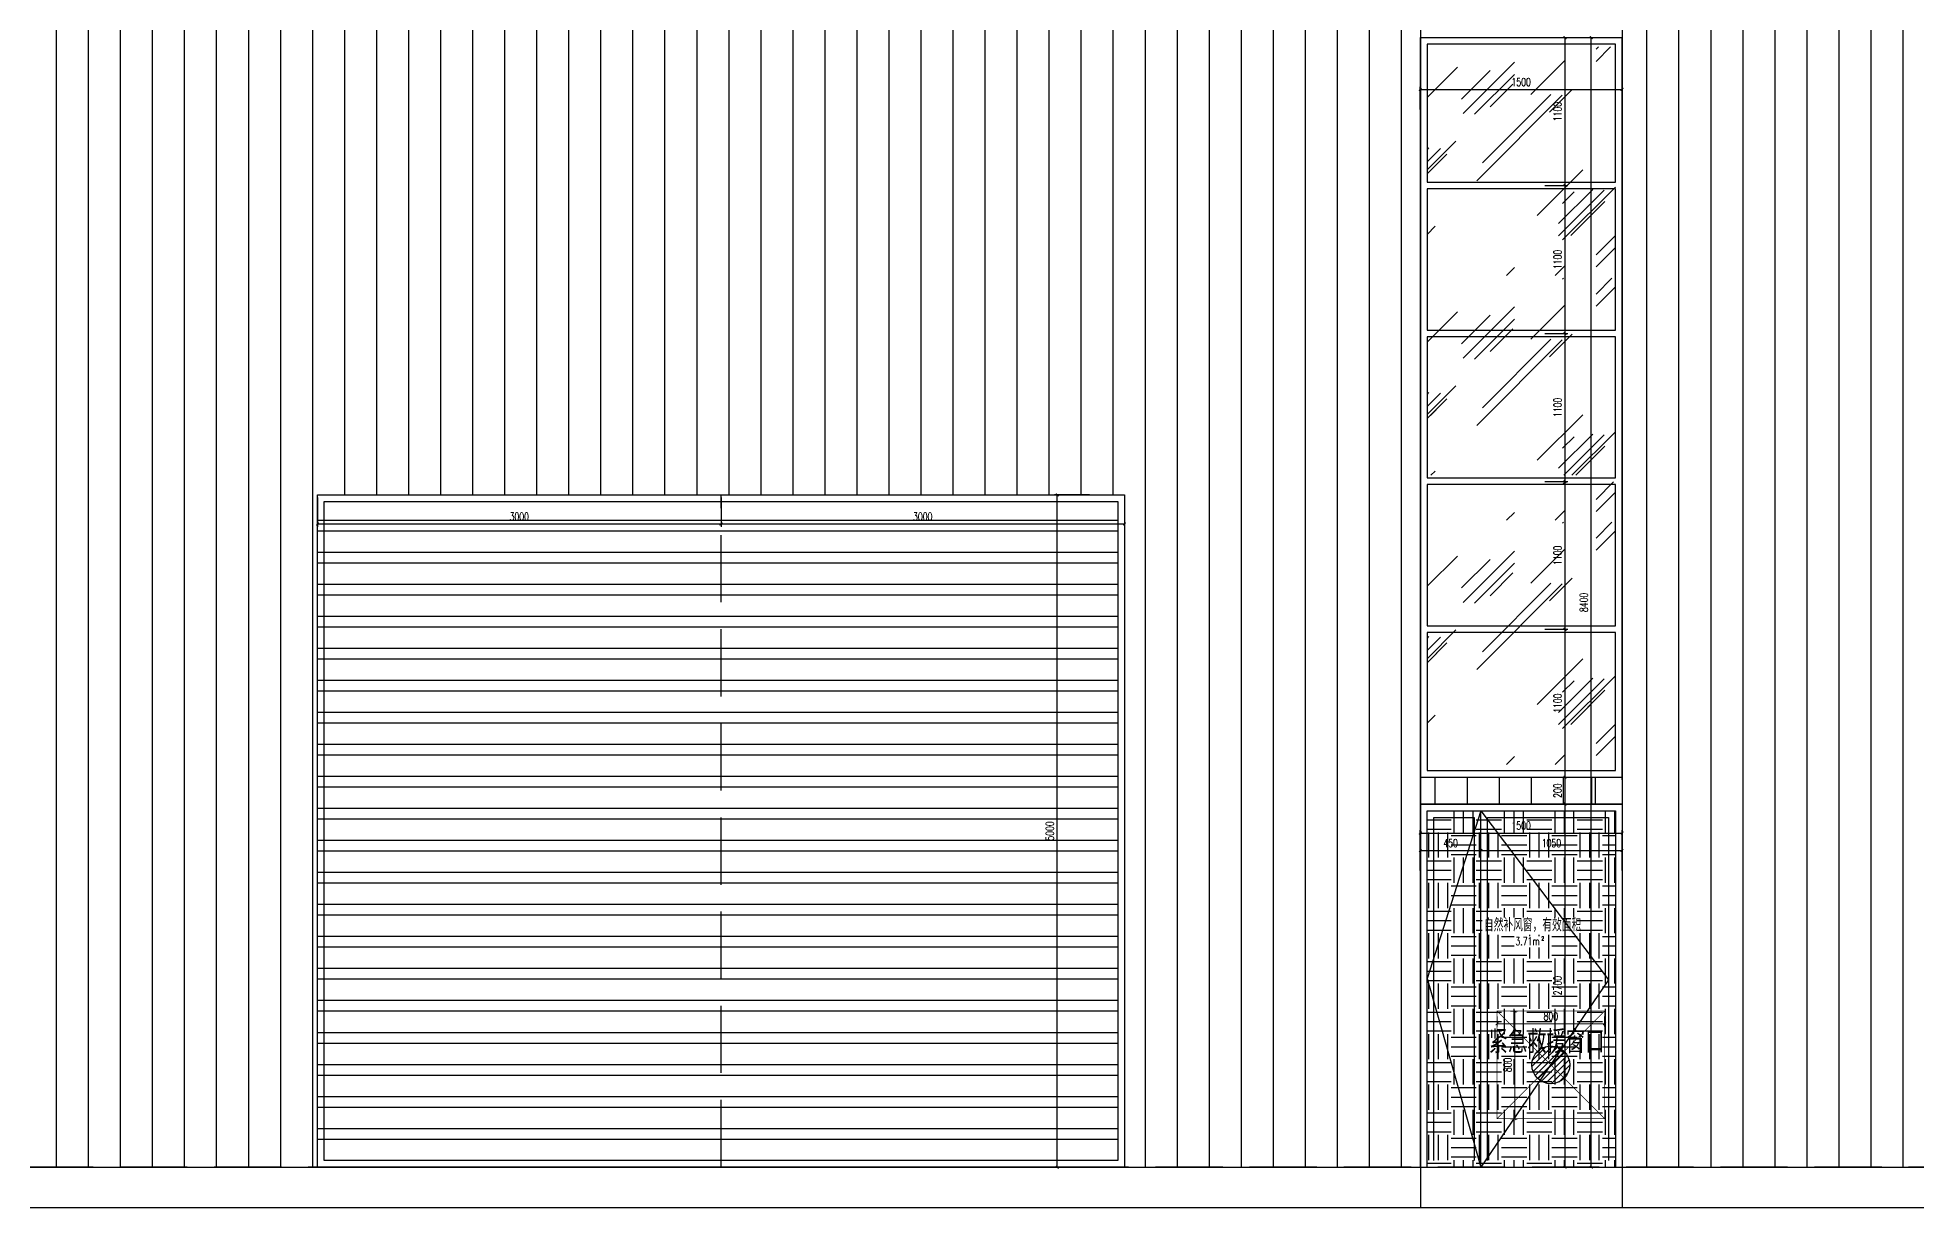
# Model space of a CAD drawing. Extents: x -2377130 to 293730, y -2 to 754590.
# Drawn here: x -1028603 to -1014632, y 516937 to 525637 of the extents above; entities that cross this region are included whole.
import ezdxf

# ---------------------------------------------------------------- set-up
doc = ezdxf.new("R2010")
doc.units = 0
doc.header["$LTSCALE"] = 1000
doc.header["$MEASUREMENT"] = 0
for name, pattern in [('__DASH', [0.35, 0.25, -0.1]), ('DASH', [0.35, 0.25, -0.1]), ('DOTE', [2.42, 2, -0.2, 0.02, -0.2])]:
    doc.linetypes.add(name, pattern=pattern)
doc.layers.get('Defpoints').update_dxf_attribs({"color": 210})
for name, color, linetype in [('A-AXIS-DOTE', 14, 'DOTE'), ('A-HATCH-2', 251, 'Continuous'), ('A-LIN-V', 9, 'Continuous'), ('A-WINDOW', 140, 'Continuous'), ('A-彩色打印层', 22, 'Continuous'), ('A-门窗表显示尺寸', 160, 'Continuous'), ('AS-WALL', 40, 'Continuous'), ('AXIS', 3, 'Continuous'), ('PUB_DIM', 3, 'Continuous'), ('SPACE', 7, 'Continuous'), ('SPACE_HATCH', 8, 'Continuous')]:
    doc.layers.add(name, color=color, linetype=linetype)
doc.layers.add('A-WALL-HATCH', color=8, linetype='Continuous', lineweight=13)
doc.styles.add('_TCH_DIM_T3', font='SIMPLEX', dxfattribs={"width": 0.705882, "bigfont": 'GBCBIG'})
doc.styles.add('_TCH_SPACE', font='SIMPLEX', dxfattribs={"height": 5, "bigfont": 'GBCBIG'})
doc.styles.add('A-DIM_T3', font='SIMPLEX', dxfattribs={"width": 0.705882, "bigfont": 'GBCBIG'})
doc.styles.add('STYLE1', font='')
doc.styles.get('STYLE1').set_extended_font_data('SimSun')
doc.dimstyles.new('_TCH_ARCH&&20', dxfattribs={"dimtxt": 59.5, "dimasz": 20, "dimexe": 20, "dimexo": 20, "dimgap": 25.25, "dimtad": 1, "dimdec": 0, "dimzin": 0, "dimdsep": 46, "dimtxsty": '_TCH_DIM_T3', "dimblk": 'ARCHTICK', "dimcen": 0.09, "dimclrt": 7, "dimazin": 2, "dimtfac": 1, "dimtdec": 0, "dimtix": 1, "dimtmove": 2, "dimatfit": 3, "dimfxl": 0, "dimtolj": 1, "dimtzin": 0, "dimarcsym": 0})
doc.dimstyles.new('A-DIM&&20', dxfattribs={"dimtxt": 59.5, "dimasz": 20, "dimexe": 20, "dimexo": 20, "dimgap": 25.25, "dimtad": 1, "dimdec": 0, "dimzin": 0, "dimdsep": 46, "dimtxsty": 'A-DIM_T3', "dimblk": 'ARCHTICK', "dimcen": 0.09, "dimclrt": 7, "dimazin": 2, "dimtfac": 1, "dimtdec": 0, "dimtix": 1, "dimtmove": 2, "dimatfit": 3, "dimfxl": 0, "dimtolj": 1, "dimtzin": 0, "dimarcsym": 0})

# ---------------------------------------------------------------- blocks, each defined once
blk = doc.blocks.new('_ArchTick')
at = {"color": 0, "linetype": 'ByBlock', "const_width": 0.4}
blk.add_lwpolyline([(-0.5, -0.5), (0.5, 0.5)], dxfattribs=at)
blk = doc.blocks.new('*D826')
at = {"layer": 'A-门窗表显示尺寸', "color": 0, "lineweight": -2}
for p, q in [((-1023521, 522217), (-1023521, 522000)), ((-1020521, 522217), (-1020521, 522000)), ((-1023521, 522020), (-1020521, 522020))]:
    blk.add_line(p, q, dxfattribs=at)
at = {"layer": 'Defpoints', "color": 0}
for p in [(-1023521, 522237), (-1020521, 522237), (-1020521, 522020)]:
    blk.add_point(p, dxfattribs=at)
at = {"layer": 'A-门窗表显示尺寸', "color": 0, "lineweight": -2, "xscale": 20, "yscale": 20, "zscale": 20, "rotation": 180}
blk.add_blockref('_ArchTick', (-1023521, 522020), dxfattribs=at)
at = {"layer": 'A-门窗表显示尺寸', "color": 0, "lineweight": -2, "xscale": 20, "yscale": 20, "zscale": 20}
blk.add_blockref('_ArchTick', (-1020521, 522020), dxfattribs=at)
at = {"layer": 'A-门窗表显示尺寸', "color": 7, "insert": (-1022021, 522075), "char_height": 59.5, "attachment_point": 5, "style": 'A-DIM_T3'}
blk.add_mtext('\\A1;3000', dxfattribs=at)
blk = doc.blocks.new('*D827')
at = {"layer": 'A-门窗表显示尺寸', "color": 0, "lineweight": -2}
for p, q in [((-1026521, 522217), (-1026521, 522000)), ((-1023521, 522217), (-1023521, 522000)), ((-1026521, 522020), (-1023521, 522020))]:
    blk.add_line(p, q, dxfattribs=at)
at = {"layer": 'Defpoints', "color": 0}
for p in [(-1026521, 522237), (-1023521, 522237), (-1023521, 522020)]:
    blk.add_point(p, dxfattribs=at)
at = {"layer": 'A-门窗表显示尺寸', "color": 0, "lineweight": -2, "xscale": 20, "yscale": 20, "zscale": 20, "rotation": 180}
blk.add_blockref('_ArchTick', (-1026521, 522020), dxfattribs=at)
at = {"layer": 'A-门窗表显示尺寸', "color": 0, "lineweight": -2, "xscale": 20, "yscale": 20, "zscale": 20}
blk.add_blockref('_ArchTick', (-1023521, 522020), dxfattribs=at)
at = {"layer": 'A-门窗表显示尺寸', "color": 7, "insert": (-1025021, 522075), "char_height": 59.5, "attachment_point": 5, "style": 'A-DIM_T3'}
blk.add_mtext('\\A1;3000', dxfattribs=at)
blk = doc.blocks.new('*D828')
at = {"layer": 'A-门窗表显示尺寸', "color": 0, "lineweight": -2}
for p, q in [((-1020781, 522237), (-1021041, 522237)), ((-1021021, 517237), (-1021021, 522237)), ((-1020781, 517237), (-1021041, 517237))]:
    blk.add_line(p, q, dxfattribs=at)
at = {"layer": 'Defpoints', "color": 0}
for p in [(-1021021, 522237), (-1020761, 522237), (-1020761, 517237)]:
    blk.add_point(p, dxfattribs=at)
at = {"layer": 'A-门窗表显示尺寸', "color": 0, "lineweight": -2, "xscale": 20, "yscale": 20, "zscale": 20}
for p, rotation in [((-1021021, 522237), 90), ((-1021021, 517237), 270)]:
    blk.add_blockref('_ArchTick', p, dxfattribs=dict(at, rotation=rotation))
at = {"layer": 'A-门窗表显示尺寸', "color": 7, "insert": (-1021076, 519737), "char_height": 59.5, "attachment_point": 5, "rotation": 90, "style": 'A-DIM_T3'}
blk.add_mtext('\\A1;5000', dxfattribs=at)
blk = doc.blocks.new('*D829')
at = {"layer": 'A-门窗表显示尺寸', "color": 0, "lineweight": -2}
for p, q in [((-1017395, 520137), (-1017225, 520137)), ((-1017245, 519937), (-1017245, 520137)), ((-1017395, 519937), (-1017225, 519937))]:
    blk.add_line(p, q, dxfattribs=at)
at = {"layer": 'Defpoints', "color": 0}
for p in [(-1017415, 520137), (-1017245, 520137), (-1017415, 519937)]:
    blk.add_point(p, dxfattribs=at)
at = {"layer": 'A-门窗表显示尺寸', "color": 0, "lineweight": -2, "xscale": 20, "yscale": 20, "zscale": 20}
for p, rotation in [((-1017245, 520137), 90), ((-1017245, 519937), 270)]:
    blk.add_blockref('_ArchTick', p, dxfattribs=dict(at, rotation=rotation))
at = {"layer": 'A-门窗表显示尺寸', "color": 7, "insert": (-1017300, 520037), "char_height": 59.5, "attachment_point": 5, "rotation": 90, "style": '_TCH_DIM_T3'}
blk.add_mtext('\\A1;200', dxfattribs=at)
blk = doc.blocks.new('*D830')
at = {"layer": 'A-门窗表显示尺寸', "color": 0, "lineweight": -2}
for p, q in [((-1017395, 521237), (-1017225, 521237)), ((-1017245, 520137), (-1017245, 521237)), ((-1017395, 520137), (-1017225, 520137))]:
    blk.add_line(p, q, dxfattribs=at)
at = {"layer": 'Defpoints', "color": 0}
for p in [(-1017415, 521237), (-1017245, 521237), (-1017415, 520137)]:
    blk.add_point(p, dxfattribs=at)
at = {"layer": 'A-门窗表显示尺寸', "color": 0, "lineweight": -2, "xscale": 20, "yscale": 20, "zscale": 20}
for p, rotation in [((-1017245, 521237), 90), ((-1017245, 520137), 270)]:
    blk.add_blockref('_ArchTick', p, dxfattribs=dict(at, rotation=rotation))
at = {"layer": 'A-门窗表显示尺寸', "color": 7, "insert": (-1017300, 520687), "char_height": 59.5, "attachment_point": 5, "rotation": 90, "style": '_TCH_DIM_T3'}
blk.add_mtext('\\A1;1100', dxfattribs=at)
blk = doc.blocks.new('*D831')
at = {"layer": 'A-门窗表显示尺寸', "color": 0, "lineweight": -2}
for p, q in [((-1017395, 522337), (-1017225, 522337)), ((-1017245, 521237), (-1017245, 522337)), ((-1017395, 521237), (-1017225, 521237))]:
    blk.add_line(p, q, dxfattribs=at)
at = {"layer": 'Defpoints', "color": 0}
for p in [(-1017415, 522337), (-1017245, 522337), (-1017415, 521237)]:
    blk.add_point(p, dxfattribs=at)
at = {"layer": 'A-门窗表显示尺寸', "color": 0, "lineweight": -2, "xscale": 20, "yscale": 20, "zscale": 20}
for p, rotation in [((-1017245, 522337), 90), ((-1017245, 521237), 270)]:
    blk.add_blockref('_ArchTick', p, dxfattribs=dict(at, rotation=rotation))
at = {"layer": 'A-门窗表显示尺寸', "color": 7, "insert": (-1017300, 521787), "char_height": 59.5, "attachment_point": 5, "rotation": 90, "style": '_TCH_DIM_T3'}
blk.add_mtext('\\A1;1100', dxfattribs=at)
blk = doc.blocks.new('*D832')
at = {"layer": 'A-门窗表显示尺寸', "color": 0, "lineweight": -2}
for p, q in [((-1017395, 523437), (-1017225, 523437)), ((-1017245, 522337), (-1017245, 523437)), ((-1017395, 522337), (-1017225, 522337))]:
    blk.add_line(p, q, dxfattribs=at)
at = {"layer": 'Defpoints', "color": 0}
for p in [(-1017415, 523437), (-1017245, 523437), (-1017415, 522337)]:
    blk.add_point(p, dxfattribs=at)
at = {"layer": 'A-门窗表显示尺寸', "color": 0, "lineweight": -2, "xscale": 20, "yscale": 20, "zscale": 20}
for p, rotation in [((-1017245, 523437), 90), ((-1017245, 522337), 270)]:
    blk.add_blockref('_ArchTick', p, dxfattribs=dict(at, rotation=rotation))
at = {"layer": 'A-门窗表显示尺寸', "color": 7, "insert": (-1017300, 522887), "char_height": 59.5, "attachment_point": 5, "rotation": 90, "style": '_TCH_DIM_T3'}
blk.add_mtext('\\A1;1100', dxfattribs=at)
blk = doc.blocks.new('*D833')
at = {"layer": 'A-门窗表显示尺寸', "color": 0, "lineweight": -2}
for p, q in [((-1017395, 524537), (-1017225, 524537)), ((-1017245, 523437), (-1017245, 524537)), ((-1017395, 523437), (-1017225, 523437))]:
    blk.add_line(p, q, dxfattribs=at)
at = {"layer": 'Defpoints', "color": 0}
for p in [(-1017415, 524537), (-1017245, 524537), (-1017415, 523437)]:
    blk.add_point(p, dxfattribs=at)
at = {"layer": 'A-门窗表显示尺寸', "color": 0, "lineweight": -2, "xscale": 20, "yscale": 20, "zscale": 20}
for p, rotation in [((-1017245, 524537), 90), ((-1017245, 523437), 270)]:
    blk.add_blockref('_ArchTick', p, dxfattribs=dict(at, rotation=rotation))
at = {"layer": 'A-门窗表显示尺寸', "color": 7, "insert": (-1017300, 523987), "char_height": 59.5, "attachment_point": 5, "rotation": 90, "style": '_TCH_DIM_T3'}
blk.add_mtext('\\A1;1100', dxfattribs=at)
blk = doc.blocks.new('*D834')
at = {"layer": 'A-门窗表显示尺寸', "color": 0, "lineweight": -2}
for p, q in [((-1017395, 525637), (-1017225, 525637)), ((-1017245, 524537), (-1017245, 525637)), ((-1017395, 524537), (-1017225, 524537))]:
    blk.add_line(p, q, dxfattribs=at)
at = {"layer": 'Defpoints', "color": 0}
for p in [(-1017415, 525637), (-1017245, 525637), (-1017415, 524537)]:
    blk.add_point(p, dxfattribs=at)
at = {"layer": 'A-门窗表显示尺寸', "color": 0, "lineweight": -2, "xscale": 20, "yscale": 20, "zscale": 20}
for p, rotation in [((-1017245, 525637), 90), ((-1017245, 524537), 270)]:
    blk.add_blockref('_ArchTick', p, dxfattribs=dict(at, rotation=rotation))
at = {"layer": 'A-门窗表显示尺寸', "color": 7, "insert": (-1017300, 525087), "char_height": 59.5, "attachment_point": 5, "rotation": 90, "style": '_TCH_DIM_T3'}
blk.add_mtext('\\A1;1100', dxfattribs=at)
blk = doc.blocks.new('*D835')
at = {"layer": 'A-门窗表显示尺寸', "color": 0, "lineweight": -2}
for p, q in [((-1017375, 525637), (-1017030, 525637)), ((-1017050, 517237), (-1017050, 525637)), ((-1017375, 517237), (-1017030, 517237))]:
    blk.add_line(p, q, dxfattribs=at)
at = {"layer": 'Defpoints', "color": 0}
for p in [(-1017395, 525637), (-1017050, 525637), (-1017395, 517237)]:
    blk.add_point(p, dxfattribs=at)
at = {"layer": 'A-门窗表显示尺寸', "color": 0, "lineweight": -2, "xscale": 20, "yscale": 20, "zscale": 20}
for p, rotation in [((-1017050, 525637), 90), ((-1017050, 517237), 270)]:
    blk.add_blockref('_ArchTick', p, dxfattribs=dict(at, rotation=rotation))
at = {"layer": 'A-门窗表显示尺寸', "color": 7, "insert": (-1017105, 521437), "char_height": 59.5, "attachment_point": 5, "rotation": 90, "style": '_TCH_DIM_T3'}
blk.add_mtext('\\A1;8400', dxfattribs=at)
blk = doc.blocks.new('*D836')
at = {"layer": 'A-门窗表显示尺寸', "color": 0, "lineweight": -2}
for p, q in [((-1018321, 525103), (-1018321, 525272)), ((-1018321, 525252), (-1016821, 525252)), ((-1016821, 525103), (-1016821, 525272))]:
    blk.add_line(p, q, dxfattribs=at)
at = {"layer": 'Defpoints', "color": 0}
for p in [(-1016821, 525252), (-1018321, 525083), (-1016821, 525083)]:
    blk.add_point(p, dxfattribs=at)
at = {"layer": 'A-门窗表显示尺寸', "color": 0, "lineweight": -2, "xscale": 20, "yscale": 20, "zscale": 20, "rotation": 180}
blk.add_blockref('_ArchTick', (-1018321, 525252), dxfattribs=at)
at = {"layer": 'A-门窗表显示尺寸', "color": 0, "lineweight": -2, "xscale": 20, "yscale": 20, "zscale": 20}
blk.add_blockref('_ArchTick', (-1016821, 525252), dxfattribs=at)
at = {"layer": 'A-门窗表显示尺寸', "color": 7, "insert": (-1017571, 525307), "char_height": 59.5, "attachment_point": 5, "style": 'A-DIM_T3'}
blk.add_mtext('\\A1;1500', dxfattribs=at)
blk = doc.blocks.new('*D636')
at = {"layer": 'Defpoints', "color": 0}
for p in [(-1646821, 507410), (-1646021, 507410), (-1646021, 507337)]:
    blk.add_point(p, dxfattribs=at)
at = {"layer": 'PUB_DIM', "color": 0, "lineweight": -2}
for p, q in [((-1646821, 507390), (-1646821, 507317)), ((-1646821, 507337), (-1646021, 507337)), ((-1646021, 507390), (-1646021, 507317))]:
    blk.add_line(p, q, dxfattribs=at)
at = {"layer": 'PUB_DIM', "color": 0, "lineweight": -2, "xscale": 20, "yscale": 20, "zscale": 20, "rotation": 180}
blk.add_blockref('_ArchTick', (-1646821, 507337), dxfattribs=at)
at = {"layer": 'PUB_DIM', "color": 0, "lineweight": -2, "xscale": 20, "yscale": 20, "zscale": 20}
blk.add_blockref('_ArchTick', (-1646021, 507337), dxfattribs=at)
at = {"layer": 'PUB_DIM', "color": 7, "insert": (-1646421, 507392), "char_height": 59.5, "attachment_point": 5, "style": '_TCH_DIM_T3'}
blk.add_mtext('\\A1;800', dxfattribs=at)
blk = doc.blocks.new('*D637')
at = {"layer": 'Defpoints', "color": 0}
for p in [(-1646740, 507431), (-1646688, 507431), (-1646740, 506631)]:
    blk.add_point(p, dxfattribs=at)
at = {"layer": 'PUB_DIM', "color": 0, "lineweight": -2}
for p, q in [((-1646720, 507431), (-1646668, 507431)), ((-1646688, 506631), (-1646688, 507431)), ((-1646720, 506631), (-1646668, 506631))]:
    blk.add_line(p, q, dxfattribs=at)
at = {"layer": 'PUB_DIM', "color": 0, "lineweight": -2, "xscale": 20, "yscale": 20, "zscale": 20}
for p, rotation in [((-1646688, 507431), 90), ((-1646688, 506631), 270)]:
    blk.add_blockref('_ArchTick', p, dxfattribs=dict(at, rotation=rotation))
at = {"layer": 'PUB_DIM', "color": 7, "insert": (-1646743, 507031), "char_height": 59.5, "attachment_point": 5, "rotation": 90, "style": '_TCH_DIM_T3'}
blk.add_mtext('\\A1;800', dxfattribs=at)
blk = doc.blocks.new('*D837')
at = {"layer": 'A-门窗表显示尺寸', "color": 0, "lineweight": -2}
for p, q in [((-1017381, 519937), (-1017225, 519937)), ((-1017245, 517237), (-1017245, 519937)), ((-1017381, 517237), (-1017225, 517237))]:
    blk.add_line(p, q, dxfattribs=at)
at = {"layer": 'Defpoints', "color": 0}
for p in [(-1017401, 519937), (-1017245, 519937), (-1017401, 517237)]:
    blk.add_point(p, dxfattribs=at)
at = {"layer": 'A-门窗表显示尺寸', "color": 0, "lineweight": -2, "xscale": 20, "yscale": 20, "zscale": 20}
for p, rotation in [((-1017245, 519937), 90), ((-1017245, 517237), 270)]:
    blk.add_blockref('_ArchTick', p, dxfattribs=dict(at, rotation=rotation))
at = {"layer": 'A-门窗表显示尺寸', "color": 7, "insert": (-1017300, 518587), "char_height": 59.5, "attachment_point": 5, "rotation": 90, "style": 'A-DIM_T3'}
blk.add_mtext('\\A1;2700', dxfattribs=at)
blk = doc.blocks.new('*D838')
at = {"layer": 'A-门窗表显示尺寸', "color": 0, "lineweight": -2}
for p, q in [((-1018321, 519443), (-1018321, 519612)), ((-1018321, 519592), (-1017871, 519592)), ((-1017871, 519443), (-1017871, 519612))]:
    blk.add_line(p, q, dxfattribs=at)
at = {"layer": 'Defpoints', "color": 0}
for p in [(-1017871, 519592), (-1018321, 519423), (-1017871, 519423)]:
    blk.add_point(p, dxfattribs=at)
at = {"layer": 'A-门窗表显示尺寸', "color": 0, "lineweight": -2, "xscale": 20, "yscale": 20, "zscale": 20, "rotation": 180}
blk.add_blockref('_ArchTick', (-1018321, 519592), dxfattribs=at)
at = {"layer": 'A-门窗表显示尺寸', "color": 0, "lineweight": -2, "xscale": 20, "yscale": 20, "zscale": 20}
blk.add_blockref('_ArchTick', (-1017871, 519592), dxfattribs=at)
at = {"layer": 'A-门窗表显示尺寸', "color": 7, "insert": (-1018096, 519647), "char_height": 59.5, "attachment_point": 5, "style": 'A-DIM_T3'}
blk.add_mtext('\\A1;450', dxfattribs=at)
blk = doc.blocks.new('*D839')
at = {"layer": 'A-门窗表显示尺寸', "color": 0, "lineweight": -2}
for p, q in [((-1017871, 519443), (-1017871, 519612)), ((-1017871, 519592), (-1016821, 519592)), ((-1016821, 519443), (-1016821, 519612))]:
    blk.add_line(p, q, dxfattribs=at)
at = {"layer": 'Defpoints', "color": 0}
for p in [(-1016821, 519592), (-1017871, 519423), (-1016821, 519423)]:
    blk.add_point(p, dxfattribs=at)
at = {"layer": 'A-门窗表显示尺寸', "color": 0, "lineweight": -2, "xscale": 20, "yscale": 20, "zscale": 20, "rotation": 180}
blk.add_blockref('_ArchTick', (-1017871, 519592), dxfattribs=at)
at = {"layer": 'A-门窗表显示尺寸', "color": 0, "lineweight": -2, "xscale": 20, "yscale": 20, "zscale": 20}
blk.add_blockref('_ArchTick', (-1016821, 519592), dxfattribs=at)
at = {"layer": 'A-门窗表显示尺寸', "color": 7, "insert": (-1017346, 519647), "char_height": 59.5, "attachment_point": 5, "style": 'A-DIM_T3'}
blk.add_mtext('\\A1;1050', dxfattribs=at)
blk = doc.blocks.new('*D840')
at = {"layer": 'A-门窗表显示尺寸', "color": 0, "lineweight": -2}
for p, q in [((-1018321, 519573), (-1018321, 519742)), ((-1018321, 519722), (-1016821, 519722)), ((-1016821, 519573), (-1016821, 519742))]:
    blk.add_line(p, q, dxfattribs=at)
at = {"layer": 'Defpoints', "color": 0}
for p in [(-1016821, 519722), (-1018321, 519553), (-1016821, 519553)]:
    blk.add_point(p, dxfattribs=at)
at = {"layer": 'A-门窗表显示尺寸', "color": 0, "lineweight": -2, "xscale": 20, "yscale": 20, "zscale": 20, "rotation": 180}
blk.add_blockref('_ArchTick', (-1018321, 519722), dxfattribs=at)
at = {"layer": 'A-门窗表显示尺寸', "color": 0, "lineweight": -2, "xscale": 20, "yscale": 20, "zscale": 20}
blk.add_blockref('_ArchTick', (-1016821, 519722), dxfattribs=at)
at = {"layer": 'A-门窗表显示尺寸', "color": 7, "insert": (-1017571, 519777), "char_height": 59.5, "attachment_point": 5, "style": 'A-DIM_T3'}
blk.add_mtext('\\A1;1500', dxfattribs=at)
blk = doc.blocks.new('w4243')
at = {"layer": 'A-彩色打印层'}
h = blk.add_hatch(dxfattribs=at)
h.set_pattern_fill('ANSI31', color=8, scale=20)
h.set_pattern_definition([(45, (-3059238.806, -1095315.762), (-22.4506403, 22.4506403), [])])
edge = h.paths.add_edge_path()
edge.add_arc((-1646421.1, 507031.1), 140.7, 0, 360)
at = {"layer": 'A-彩色打印层', "color": 8, "linetype": 'DASH', "const_width": 5}
blk.add_lwpolyline([(-1646821.1, 507431.1), (-1646021.1, 507431.1), (-1646021.1, 506631.1), (-1646821.1, 506631.1)], close=True, dxfattribs=at)
for points in [[(-1646821.1, 507431.1), (-1646021.1, 506631.1)], [(-1646021.1, 507431.1), (-1646821.1, 506631.1)]]:
    blk.add_lwpolyline(points, dxfattribs=at)
at = {"layer": 'A-彩色打印层', "color": 8, "ltscale": 0.5}
blk.add_circle((-1646421.1, 507031.1), 140.7, dxfattribs=at)
at = {"layer": 'AXIS', "color": 8, "linetype": 'Continuous', "style": 'STYLE1', "width": 0.7}
blk.add_text('紧急救援窗口', height=150, dxfattribs=at).set_placement((-1646882.7, 507134))
at = {"layer": 'PUB_DIM', "color": 8}
for p1, p2, distance, picture, middle in [((-1646821.1, 507410), (-1646021.1, 507410), -73.3, '*D636', (-1646421.1, 507391.7)), ((-1646739.9, 506631.1), (-1646739.9, 507431.1), -51.4, '*D637', (-1646743.4, 507031.1))]:
    dim = blk.add_aligned_dim(p1=p1, p2=p2, distance=distance, dimstyle='_TCH_ARCH&&20', dxfattribs=at)
    dim.commit()
    dim.dimension.update_dxf_attribs({"geometry": picture, "text_midpoint": middle})

msp = doc.modelspace()

# ---------------------------------------------------------------- hatches: boundary and pattern name
at = {"layer": 'A-HATCH-2'}
h = msp.add_hatch(dxfattribs=at)
h.set_pattern_fill('ANSI32', color=8, scale=50, angle=45)
h.set_pattern_definition([(180, (617459.5, 6e-10), (-1e-14, -238.125), []), (180, (617380.12, 79.38), (-1e-14, -238.125), [])])
h.paths.add_polyline_path([(-1026520.7, 522187.5), (-1020570.7, 522187.5), (-1020570.7, 517287.5), (-1026520.7, 517287.5)])
h = msp.add_hatch(dxfattribs=at)
h.set_pattern_fill('ANSI31', color=8, scale=150, angle=45)
h.set_pattern_definition([(90, (721769.73, -100), (-238.125, 0), [])])
h.paths.add_polyline_path([(-1018320.7, 520137.5), (-1016820.7, 520137.5), (-1016820.7, 519937.5), (-1018320.7, 519937.5)])
at = {"layer": 'A-WALL-HATCH'}
h = msp.add_hatch(dxfattribs=at)
h.set_pattern_fill('玻璃2', color=8, scale=100)
h.set_pattern_definition([(45, (3735639.7, 40), (0, 1527.35065), [600, -360, 600, -360, 240, -523.28157]), (45, (3735609.7, 70), (0, 1527.35065), [480, -600, 360, -360, 420, -463.28157]), (45, (3735609.7, 160), (0, 1527.35065), [360, -720, 240, -360, 540, -463.28157]), (45, (3735699.7, 70), (0, 1527.35065), [360, -720, 300, -1303.2815]), (45, (3735789.7, 160), (0, 1527.35065), [180, -900, 120, -1483.2815]), (45, (3735639.7, 310), (0, 1527.35065), [120, -900, 120, -480, 300, -763.28157]), (45, (3736179.7, 220), (0, 1527.35065), [600, -900, 720, -475.28157]), (45, (3736179.7, 130), (0, 1527.35065), [840, -600, 900, -355.28157]), (45, (3736329.7, 250), (0, -1697.05627), [600, -840, 480, -763.28157]), (45, (3736239.7, 430), (0, 1527.35065), [300, -1200, 360, -823.28157]), (45, (3736419.7, 340), (0, 1527.35065), [240, -1200, 240, -1003.2815])])
h.paths.add_polyline_path([(-1018270.7, 523867.5), (-1016870.7, 523867.5), (-1016870.7, 525567.5), (-1018270.7, 525567.5)])
h = msp.add_hatch(dxfattribs=at)
h.set_pattern_fill('玻璃2', color=8, scale=100)
h.set_pattern_definition([(45, (3735639.7, -1780), (0, 1527.35065), [600, -360, 600, -360, 240, -523.28157]), (45, (3735609.7, -1750), (0, 1527.35065), [480, -600, 360, -360, 420, -463.28157]), (45, (3735609.7, -1660), (0, 1527.35065), [360, -720, 240, -360, 540, -463.28157]), (45, (3735699.7, -1750), (0, 1527.35065), [360, -720, 300, -1303.2815]), (45, (3735789.7, -1660), (0, 1527.35065), [180, -900, 120, -1483.2815]), (45, (3735639.7, -1510), (0, 1527.35065), [120, -900, 120, -480, 300, -763.28157]), (45, (3736179.7, -1600), (0, 1527.35065), [600, -900, 720, -475.28157]), (45, (3736179.7, -1690), (0, 1527.35065), [840, -600, 900, -355.28157]), (45, (3736329.7, -1570), (0, -1697.05627), [600, -840, 480, -763.28157]), (45, (3736239.7, -1390), (0, 1527.35065), [300, -1200, 360, -823.28157]), (45, (3736419.7, -1480), (0, 1527.35065), [240, -1200, 240, -1003.2815])])
h.paths.add_polyline_path([(-1016870.7, 522332.5), (-1018270.7, 522332.5), (-1018270.7, 522047.5), (-1016870.7, 522047.5)])
h.paths.add_polyline_path([(-1018270.7, 522382.5), (-1016870.7, 522382.5), (-1016870.7, 523847.5), (-1018270.7, 523847.5)])
h = msp.add_hatch(dxfattribs=at)
h.set_pattern_fill('玻璃2', color=8, scale=100)
h.set_pattern_definition([(45, (3735639.7, -3595), (0, 1527.35065), [600, -360, 600, -360, 240, -523.28157]), (45, (3735609.7, -3565), (0, 1527.35065), [480, -600, 360, -360, 420, -463.28157]), (45, (3735609.7, -3475), (0, 1527.35065), [360, -720, 240, -360, 540, -463.28157]), (45, (3735699.7, -3565), (0, 1527.35065), [360, -720, 300, -1303.2815]), (45, (3735789.7, -3475), (0, 1527.35065), [180, -900, 120, -1483.2815]), (45, (3735639.7, -3325), (0, 1527.35065), [120, -900, 120, -480, 300, -763.28157]), (45, (3736179.7, -3415), (0, 1527.35065), [600, -900, 720, -475.28157]), (45, (3736179.7, -3505), (0, 1527.35065), [840, -600, 900, -355.28157]), (45, (3736329.7, -3385), (0, -1697.05627), [600, -840, 480, -763.28157]), (45, (3736239.7, -3205), (0, 1527.35065), [300, -1200, 360, -823.28157]), (45, (3736419.7, -3295), (0, 1527.35065), [240, -1200, 240, -1003.2815])])
h.paths.add_polyline_path([(-1018270.7, 520232.5), (-1016870.7, 520232.5), (-1016870.7, 522032.5), (-1018270.7, 522032.5)])
at = {"layer": 'SPACE_HATCH'}
h = msp.add_hatch(dxfattribs=at)
h.set_pattern_fill('土壤', color=8, scale=50, style=0)
h.set_pattern_definition([(0, (804219.73, -5e-08), (187.5, 187.5), [187.5, -187.5]), (0, (804219.73, 70.31), (187.5, 187.5), [187.5, -187.5]), (0, (804219.73, 140.62), (187.5, 187.5), [187.5, -187.5]), (90, (804243.17, 164.06), (-187.5, 187.5), [187.5, -187.5]), (90, (804313.48, 164.06), (-187.5, 187.5), [187.5, -187.5]), (90, (804383.8, 164.06), (-187.5, 187.5), [187.5, -187.5])])
h.paths.add_polyline_path([(-1016870.7, 517237.5), (-1018270.7, 517237.5), (-1018270.7, 519887.5), (-1016870.7, 519887.5)])
h.paths.add_polyline_path([(-1017860.9, 518964), (-1017156.4, 518964), (-1017156.4, 519094), (-1017860.9, 519094)])
h.paths.add_polyline_path([(-1017622.1, 518870.8), (-1017396.7, 518870.8), (-1017396.7, 518955), (-1017622.1, 518955)])

# ---------------------------------------------------------------- linework, layer by layer
at = {"layer": 'A-AXIS-DOTE', "color": 8, "linetype": '__DASH', "ltscale": 2}
for p, q in [((-1023520.7, 517237.5), (-1023520.7, 522237.5)), ((-940690, 517237.5), (-1111279.8, 517237.5))]:
    msp.add_line(p, q, dxfattribs=at)
at = {"layer": 'A-HATCH-2', "color": 8, "linetype": 'Continuous'}
for p, q in [((-1028461.9, 517237.5), (-1028461.9, 534887.5)), ((-1028223.8, 517237.5), (-1028223.8, 534887.5)), ((-1027985.6, 517237.5), (-1027985.6, 534887.5)), ((-1027747.5, 517237.5), (-1027747.5, 534887.5)), ((-1027509.4, 517237.5), (-1027509.4, 534887.5)), ((-1027271.2, 517237.5), (-1027271.2, 534887.5)), ((-1027033.1, 517237.5), (-1027033.1, 534887.5)), ((-1026795, 517237.5), (-1026795, 534887.5)), ((-1026556.9, 517237.5), (-1026556.9, 534887.5)), ((-1026318.8, 522237.5), (-1026318.8, 534887.5)), ((-1026080.6, 522237.5), (-1026080.6, 534887.5)), ((-1025842.5, 522237.5), (-1025842.5, 534887.5)), ((-1025604.4, 522237.5), (-1025604.4, 534887.5)), ((-1025366.2, 522237.5), (-1025366.2, 534887.5)), ((-1025128.1, 522237.5), (-1025128.1, 534887.5)), ((-1024890, 522237.5), (-1024890, 534887.5)), ((-1024651.9, 522237.5), (-1024651.9, 534887.5)), ((-1024413.8, 522237.5), (-1024413.8, 534887.5)), ((-1024175.6, 522237.5), (-1024175.6, 534887.5)), ((-1023937.5, 522237.5), (-1023937.5, 534887.5)), ((-1023699.4, 522237.5), (-1023699.4, 534887.5)), ((-1023461.2, 522237.5), (-1023461.2, 534887.5)), ((-1023223.1, 522237.5), (-1023223.1, 534887.5)), ((-1022985, 522237.5), (-1022985, 534887.5)), ((-1022746.9, 522237.5), (-1022746.9, 534887.5)), ((-1022508.8, 522237.5), (-1022508.8, 534887.5)), ((-1022270.6, 522237.5), (-1022270.6, 534887.5)), ((-1022032.5, 522237.5), (-1022032.5, 534887.5)), ((-1021794.4, 522237.5), (-1021794.4, 534887.5)), ((-1021556.2, 522237.5), (-1021556.2, 534887.5)), ((-1021318.1, 522237.5), (-1021318.1, 534887.5)), ((-1021080, 522237.5), (-1021080, 534887.5)), ((-1020841.9, 522237.5), (-1020841.9, 534887.5)), ((-1020603.8, 522237.5), (-1020603.8, 534887.5)), ((-1020365.6, 517237.5), (-1020365.6, 534887.5)), ((-1020127.5, 517237.5), (-1020127.5, 534887.5)), ((-1019889.4, 517237.5), (-1019889.4, 534887.5)), ((-1019651.2, 517237.5), (-1019651.2, 534887.5)), ((-1019413.1, 517237.5), (-1019413.1, 534887.5)), ((-1019175, 517237.5), (-1019175, 534887.5)), ((-1018936.9, 517237.5), (-1018936.9, 534887.5)), ((-1018698.8, 517237.5), (-1018698.8, 534887.5)), ((-1018460.6, 517237.5), (-1018460.6, 534887.5)), ((-1016635.7, 517237.5), (-1016635.7, 534887.5)), ((-1016397.6, 517237.5), (-1016397.6, 534887.5)), ((-1016159.5, 517237.5), (-1016159.5, 534887.5)), ((-1015921.3, 517237.5), (-1015921.3, 534887.5)), ((-1015683.2, 517237.5), (-1015683.2, 534887.5)), ((-1015445.1, 517237.5), (-1015445.1, 534887.5)), ((-1015207, 517237.5), (-1015207, 534887.5)), ((-1014968.8, 517237.5), (-1014968.8, 534887.5)), ((-1014730.7, 517237.5), (-1014730.7, 534887.5))]:
    msp.add_line(p, q, dxfattribs=at)
at = {"layer": 'A-LIN-V', "color": 8}
for p, q in [((-1018320.7, 534887.5), (-1018320.7, 516937.5)), ((-1016820.7, 534887.5), (-1016820.7, 516937.5)), ((-1018320.7, 525637.5), (-1016820.7, 525637.5)), ((-1018320.7, 520137.5), (-1016920.7, 520137.5)), ((-1104220.7, 517237.5), (-946220.7, 517237.5))]:
    msp.add_line(p, q, dxfattribs=at)
at = {"layer": 'A-WALL-HATCH', "color": 8}
msp.add_line((-1017044.6, 519937.5), (-1017044.6, 520137.5), dxfattribs=at)
at = {"layer": 'A-WINDOW', "color": 8}
for p, q in [((-1018320.7, 520117.5), (-1018320.7, 525637.5)), ((-1018320.7, 525637.5), (-1016820.7, 525637.5)), ((-1016820.7, 520117.5), (-1016820.7, 525637.5)), ((-1018320.7, 520137.5), (-1016820.7, 520137.5)), ((-1018320.7, 519937.5), (-1016820.7, 519937.5)), ((-1018320.7, 517237.5), (-1018320.7, 519937.5)), ((-1018270.7, 517237.5), (-1018270.7, 519887.5)), ((-1018270.7, 519887.5), (-1017870.7, 519887.5)), ((-1017870.7, 517237.5), (-1017870.7, 519887.5)), ((-1017870.7, 519887.5), (-1016870.7, 519887.5)), ((-1016870.7, 519887.5), (-1016870.7, 517237.5)), ((-1016820.7, 519937.5), (-1016820.7, 517237.5)), ((-1018220.7, 517287.5), (-1018220.7, 519837.5)), ((-1018220.7, 519837.5), (-1017920.7, 519837.5)), ((-1017920.7, 519837.5), (-1017920.7, 517287.5)), ((-1017820.3, 517287.5), (-1017820.3, 519837.5)), ((-1017820.3, 519837.5), (-1016920.7, 519837.5)), ((-1016920.7, 519837.5), (-1016920.7, 517287.5))]:
    msp.add_line(p, q, dxfattribs=at)
for points in [[(-1018270.7, 524562.5), (-1016870.7, 524562.5), (-1016870.7, 525587.5), (-1018270.7, 525587.5)], [(-1018270.7, 523462.5), (-1016870.7, 523462.5), (-1016870.7, 524512.5), (-1018270.7, 524512.5)], [(-1018270.7, 522362.5), (-1016870.7, 522362.5), (-1016870.7, 523412.5), (-1018270.7, 523412.5)], [(-1026520.7, 522237.5), (-1020520.7, 522237.5), (-1020520.7, 517237.5), (-1026520.7, 517237.5)], [(-1018270.7, 522312.5), (-1018270.7, 521262.5), (-1016870.7, 521262.5), (-1016870.7, 522312.5)], [(-1026470.7, 522187.5), (-1020570.7, 522187.5), (-1020570.7, 517287.5), (-1026470.7, 517287.5)], [(-1018270.7, 520187.5), (-1016870.7, 520187.5), (-1016870.7, 521212.5), (-1018270.7, 521212.5)], [(-1018320.7, 520137.5), (-1016820.7, 520137.5), (-1016820.7, 519937.5), (-1018320.7, 519937.5)]]:
    msp.add_lwpolyline(points, close=True, dxfattribs=at)
for points in [[(-1017870.7, 519887.5), (-1018270.7, 518640), (-1017870.7, 517237.5)], [(-1017870.7, 519887.5), (-1016920.7, 518630), (-1017870.7, 517237.5)]]:
    msp.add_lwpolyline(points, dxfattribs=at)
at = {"layer": 'AS-WALL', "color": 8}
msp.add_line((-1111279.8, 516937.5), (-940690, 516937.5), dxfattribs=at)

# ---------------------------------------------------------------- block references
at = {"layer": 'A-WALL-HATCH', "color": 8}
msp.add_blockref('w4243', (629070.6, 10966.4), dxfattribs=at)

# ---------------------------------------------------------------- texts
at = {"layer": 'SPACE', "color": 8, "style": '_TCH_SPACE'}
msp.add_text('自然补风窗，有效面积', height=96.45, dxfattribs=at).set_placement((-1017847.9, 518990))
at = {"layer": 'SPACE', "color": 8, "style": '_TCH_SPACE', "width": 0.705882}
for s, height, p in [('3.71m', 59.5, (-1017613.7, 518887.6)), ('2', 29.8, (-1017421.7, 518922.6))]:
    msp.add_text(s, height=height, dxfattribs=at).set_placement(p)

# ---------------------------------------------------------------- dimensions: what is measured, and where the dimension line sits
at = {"layer": 'A-门窗表显示尺寸', "color": 8}
for p1, p2, distance, dimstyle, picture, middle in [((-1017414.6, 524537.5), (-1017414.6, 525637.5), -170, '_TCH_ARCH&&20', '*D834', (-1017299.6, 525087.5)), ((-1017394.6, 517237.5), (-1017394.6, 525637.5), -344.3, '_TCH_ARCH&&20', '*D835', (-1017105.3, 521437.5)), ((-1018320.7, 525082.5), (-1016820.7, 525082.5), 169.5, 'A-DIM&&20', '*D836', (-1017570.7, 525307)), ((-1017414.6, 523437.5), (-1017414.6, 524537.5), -170, '_TCH_ARCH&&20', '*D833', (-1017299.6, 523987.5)), ((-1017414.6, 522337.5), (-1017414.6, 523437.5), -170, '_TCH_ARCH&&20', '*D832', (-1017299.6, 522887.5)), ((-1026520.7, 522237.5), (-1023520.7, 522237.5), -217.5, 'A-DIM&&20', '*D827', (-1025020.7, 522075)), ((-1023520.7, 522237.5), (-1020520.7, 522237.5), -217.5, 'A-DIM&&20', '*D826', (-1022020.7, 522075)), ((-1020760.7, 517237.5), (-1020760.7, 522237.5), 260.4, 'A-DIM&&20', '*D828', (-1021076.1, 519737.5)), ((-1017414.6, 521237.5), (-1017414.6, 522337.5), -170, '_TCH_ARCH&&20', '*D831', (-1017299.6, 521787.5)), ((-1017414.6, 520137.5), (-1017414.6, 521237.5), -170, '_TCH_ARCH&&20', '*D830', (-1017299.6, 520687.5)), ((-1017414.6, 519937.5), (-1017414.6, 520137.5), -170, '_TCH_ARCH&&20', '*D829', (-1017299.6, 520037.5)), ((-1017400.7, 517237.5), (-1017400.7, 519937.5), -156.1, 'A-DIM&&20', '*D837', (-1017299.6, 518587.5)), ((-1018320.7, 519552.5), (-1016820.7, 519552.5), 169.5, 'A-DIM&&20', '*D840', (-1017570.7, 519777)), ((-1018320.7, 519422.5), (-1017870.7, 519422.5), 169.5, 'A-DIM&&20', '*D838', (-1018095.7, 519647)), ((-1017870.7, 519422.5), (-1016820.7, 519422.5), 169.5, 'A-DIM&&20', '*D839', (-1017345.7, 519647))]:
    dim = msp.add_aligned_dim(p1=p1, p2=p2, distance=distance, dimstyle=dimstyle, dxfattribs=at)
    dim.commit()
    dim.dimension.update_dxf_attribs({"geometry": picture, "text_midpoint": middle})

doc.saveas('drawing.dxf')
